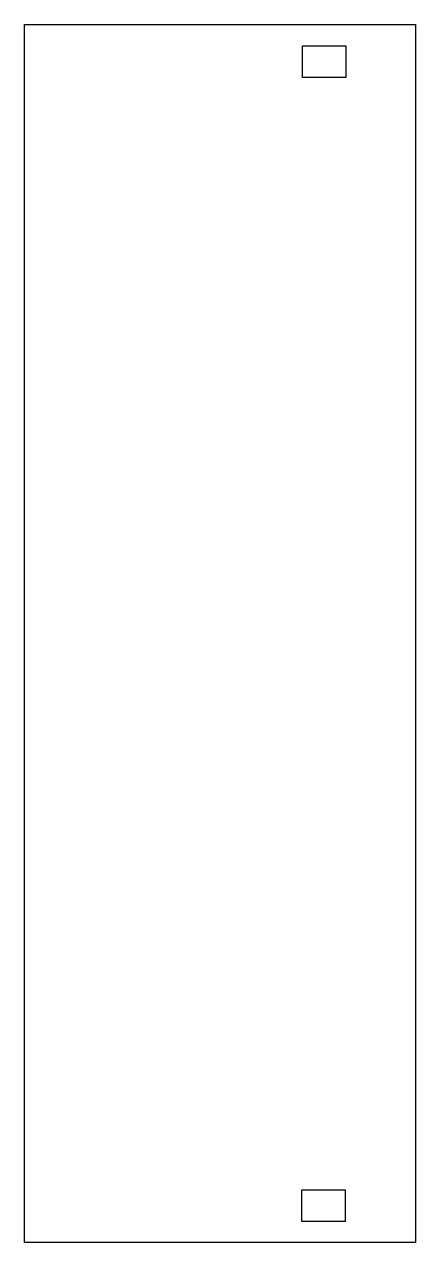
# Model space of a CAD drawing. Extents: x -694 to -621, y -204 to 26.
import ezdxf

# ---------------------------------------------------------------- set-up
doc = ezdxf.new("R2010")
doc.units = 0
doc.layers.get('0').update_dxf_attribs({"linetype": 'continuous'})

# ---------------------------------------------------------------- blocks, each defined once
blk = doc.blocks.new('SKETCH008')
at = {"color": 7}
for points in [[(-694.32, 26.41), (-620.5, 26.41), (-620.5, -203.59), (-694.32, -203.59)], [(-641.87, 22.38), (-633.67, 22.38), (-633.67, 16.38), (-641.87, 16.38)], [(-641.98, -193.6), (-633.78, -193.6), (-633.78, -199.6), (-641.98, -199.6)]]:
    blk.add_lwpolyline(points, close=True, dxfattribs=at)

msp = doc.modelspace()

# ---------------------------------------------------------------- block references
at = {"color": 7}
msp.add_blockref('SKETCH008', (0, 0), dxfattribs=at)

doc.saveas('drawing.dxf')
